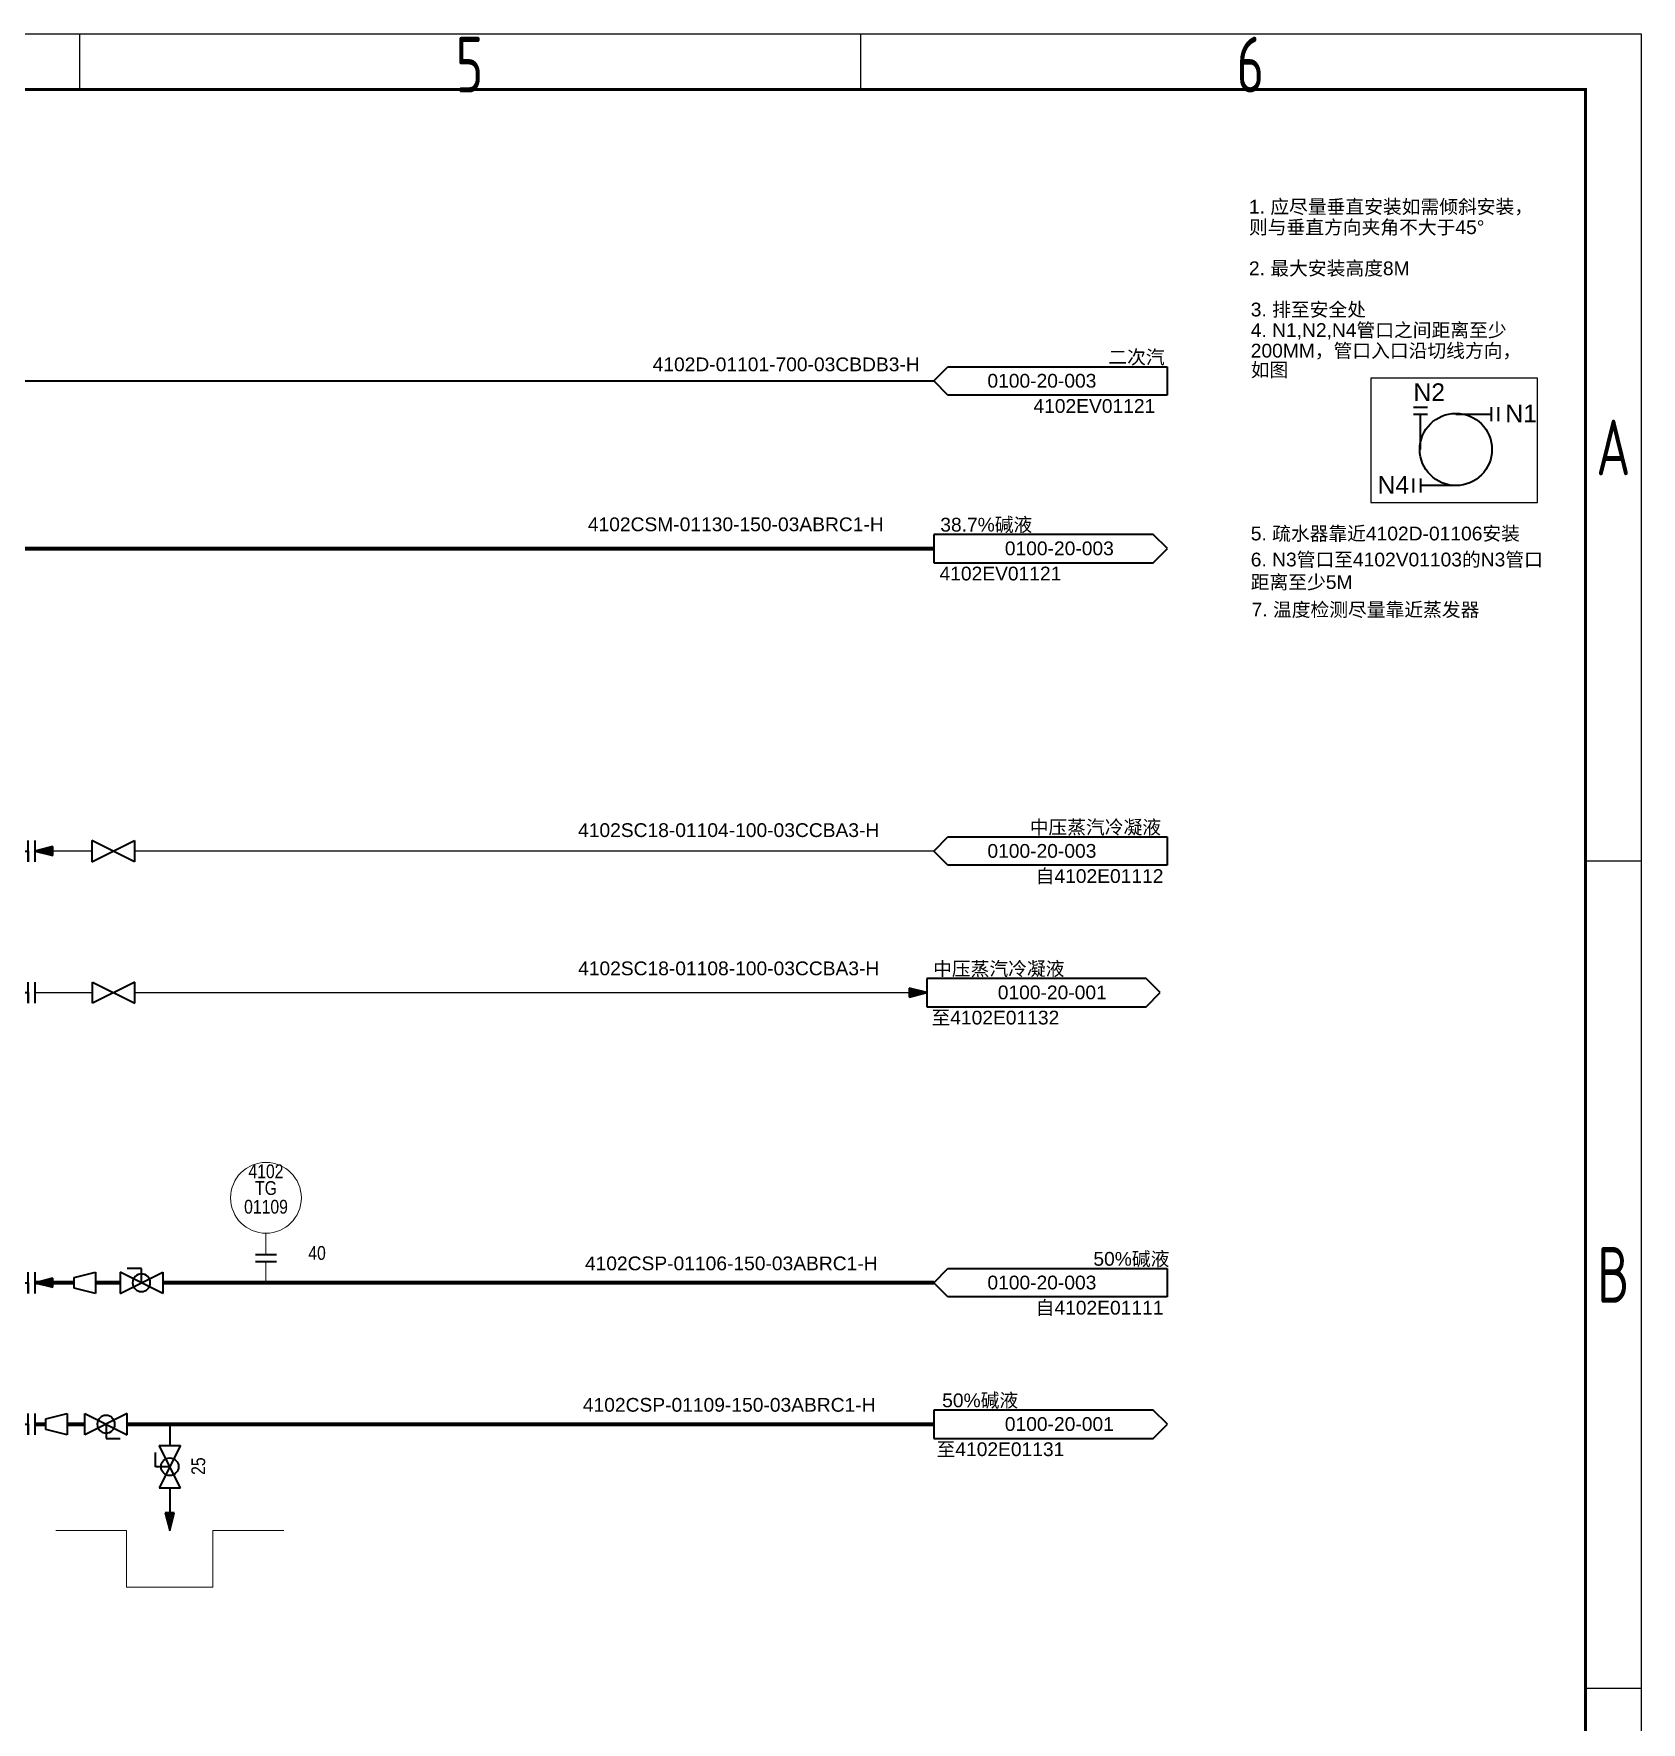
# Model space of a CAD drawing. Extents: x 757 to 8510, y -6585 to 527.
# Drawn here: x 2819.2 to 3107.8, y -580.7 to -277.6 of the extents above; entities that cross this region are included whole.
import ezdxf
from ezdxf.enums import TextEntityAlignment as Align
from ezdxf.xclip import XClip

# ---------------------------------------------------------------- set-up
doc = ezdxf.new("R2010")
doc.units = 0
doc.header["$MEASUREMENT"] = 0
doc.header["$XCLIPFRAME"] = 2
doc.layers.get('0').update_dxf_attribs({"linetype": 'CONTINUOUS'})
for name, color, linetype in [('10', 7, 'CONTINUOUS'), ('11', 7, 'CONTINUOUS'), ('12', 7, 'CONTINUOUS'), ('ConsistencyChecks', 7, 'CONTINUOUS'), ('Default', 6, 'CONTINUOUS'), ('DrawingBorder', 7, 'CONTINUOUS'), ('Notes', 7, 'CONTINUOUS'), ('PUB_TITLE', 1, 'CONTINUOUS'), ('图框', 92, 'CONTINUOUS')]:
    doc.layers.add(name, color=color, linetype=linetype)
doc.styles.add('Arial', font='arial.ttf')
doc.styles.add('Arial Narrow', font='ARIALN.TTF')
doc.styles.add('CD-Title Block', font='gbenor.shx', dxfattribs={"width": 0.8, "bigfont": 'gbcbig.shx'})
doc.styles.add('txt.shx', font='arial.ttf')

# ---------------------------------------------------------------- blocks, each defined once
blk = doc.blocks.new('DISCR FIELD MOUNTED TT')
at = {"color": 0, "linetype": 'ByBlock', "lineweight": -2}
blk.add_circle((0, 0), 6.35, dxfattribs=at)
blk = doc.blocks.new('GLOBE VALVE')
at = {"color": 0, "linetype": 'ByBlock', "lineweight": -2}
for p, q in [((-3.81, -1.905), (3.81, 1.905)), ((3.81, -1.905), (-3.81, 1.905)), ((-3.81, 1.905), (-3.81, -1.905)), ((3.81, 1.905), (3.81, -1.905))]:
    blk.add_line(p, q, dxfattribs=at)
blk = doc.blocks.new('DOUBLE FLANGE')
at = {"color": 0, "linetype": 'ByBlock', "lineweight": -2}
for p, q in [((0, -1.905), (0, 1.905)), ((1.27, -1.905), (1.27, 1.905))]:
    blk.add_line(p, q, dxfattribs=at)
blk = doc.blocks.new('BALL VALVE')
at = {"color": 0, "linetype": 'ByBlock', "lineweight": -2}
for p, q in [((-3.81, 1.905), (-3.81, -1.905)), ((3.81, -1.905), (-3.81, 1.905)), ((-3.81, -1.905), (3.81, 1.905)), ((0, 0), (0, 2.54)), ((0, 2.54), (2.54, 2.54)), ((3.81, 1.905), (3.81, -1.905))]:
    blk.add_line(p, q, dxfattribs=at)
blk.add_circle((0, 0), 1.587, dxfattribs=at)
blk = doc.blocks.new('CONCENTRIC')
at = {"color": 0, "linetype": 'ByBlock', "lineweight": -2}
for p, q in [((-1.905, -1.905), (-1.905, 1.905)), ((-1.905, 1.905), (1.905, 0.953)), ((1.905, 0.953), (1.905, -0.952)), ((1.905, -0.952), (-1.905, -1.905))]:
    blk.add_line(p, q, dxfattribs=at)
blk = doc.blocks.new('OFF-DRAWING1', base_point=(-22.23, 0))
at = {"color": 0, "linetype": 'ByBlock', "lineweight": -2}
for p, q in [((-3.81, 2.54), (-43.18, 2.54)), ((-43.18, 2.54), (-43.18, -2.54)), ((-1.27, 0), (-3.81, 2.54)), ((-3.81, -2.54), (-1.27, 0)), ((-43.18, -2.54), (-3.81, -2.54))]:
    blk.add_line(p, q, dxfattribs=at)
blk = doc.blocks.new('CHENGDA-FLANGED NOZZLE CONNECT TO TT')
at = {"color": 0, "linetype": 'ByBlock', "lineweight": -2}
for p, q in [((0, 0), (2.54, 0)), ((2.54, 0), (2.54, 1.905)), ((2.54, 1.905), (2.54, -1.905)), ((3.81, 1.905), (3.81, -1.905))]:
    blk.add_line(p, q, dxfattribs=at)
blk = doc.blocks.new('0103-20-002-EMBED 2_DWG')
at = {"layer": 'Notes', "color": 7, "linetype": 'Continuous', "lineweight": 35}
for p, q in [((30.9, 21.15), (31, 21.15)), ((31.45, 21.15), (31.45, 21.05)), ((31.5, 21.05), (31.5, 21.15)), ((30.9, 21.1), (31, 21.1)), ((30.95, 20.85), (30.95, 21.1)), ((31.2, 21.1), (31.45, 21.1)), ((30.9, 20.545), (30.9, 20.645)), ((30.95, 20.645), (30.95, 20.545)), ((31.2, 20.595), (30.95, 20.595))]:
    blk.add_line(p, q, dxfattribs=at)
blk.add_circle((31.2, 20.85), 0.255, dxfattribs=at)
at = {"layer": 'Notes', "color": 7, "style": 'Arial'}
for s, p in [('N2', (30.9, 21.317)), ('N1', (31.55, 21.167)), ('N4', (30.646, 20.662))]:
    blk.add_text(s, height=0.125, dxfattribs=at).set_placement(p, align=Align.TOP_LEFT)
blk = doc.blocks.new('A1图框_H')
at = {"layer": '图框', "linetype": 'Continuous'}
for p, q in [((-270.33, 584), (-270.33, 574)), ((-130.16, 584), (-130.16, 574)), ((10, 435.5), (0, 435.5)), ((10, 287), (0, 287))]:
    blk.add_line(p, q, dxfattribs=at)
blk.add_lwpolyline([(-831, 584), (10, 584), (10, -10), (-831, -10)], close=True, dxfattribs=at)
at = {"layer": '图框', "linetype": 'Continuous', "const_width": 0.5}
blk.add_lwpolyline([(-806, 574), (0, 574), (0, 0), (-806, 0)], close=True, dxfattribs=at)
at = {"layer": '图框', "linetype": 'Continuous', "style": 'CD-Title Block', "width": 0.8}
for s, p in [('5', (-200.33, 578.47)), ('6', (-60.16, 578.47)), ('A', (5, 509.75)), ('B', (5, 361.25))]:
    blk.add_text(s, height=10, dxfattribs=at).set_placement(p, align=Align.MIDDLE)

msp = doc.modelspace()

# ---------------------------------------------------------------- hatches: boundary and pattern name
at = {"layer": '11', "linetype": 'ByBlock'}
for points in [[(2819.49, -424.35), (2822.65, -425.13), (2822.65, -423.55)], [(2979.51, -449.75), (2976.35, -448.97), (2976.35, -450.55)], [(2819.49, -501.82), (2822.65, -502.6), (2822.65, -501.02)], [(2843.62, -546.27), (2844.4, -543.11), (2842.82, -543.11)]]:
    msp.add_hatch(color=7, dxfattribs=at).paths.add_polyline_path(points)

# ---------------------------------------------------------------- linework, layer by layer
at = {"layer": '11', "color": 56, "linetype": 'Continuous', "lineweight": 35, "true_color": 0x808000}
msp.add_line((2633.78, -339.97), (2980.78, -339.97), dxfattribs=at)
at = {"layer": '11', "color": 56, "linetype": 'Continuous', "lineweight": 70, "true_color": 0x808000}
for p, q in [((2701.38, -370.05), (2980.78, -370.05)), ((2843.62, -527.22), (2980.78, -527.22))]:
    msp.add_line(p, q, dxfattribs=at)
at = {"layer": '11', "color": 7, "linetype": 'Continuous', "lineweight": 35}
for p, q in [((2822.65, -423.55), (2819.49, -424.35)), ((2822.65, -425.13), (2822.65, -423.55)), ((2819.49, -424.35), (2822.65, -425.13)), ((2976.35, -448.97), (2976.35, -450.55)), ((2979.51, -449.75), (2976.35, -448.97)), ((2976.35, -450.55), (2979.51, -449.75)), ((2822.65, -501.02), (2819.49, -501.82)), ((2819.49, -501.82), (2822.65, -502.6)), ((2822.65, -502.6), (2822.65, -501.02)), ((2842.82, -543.11), (2843.62, -546.27)), ((2844.4, -543.11), (2842.82, -543.11)), ((2843.62, -546.27), (2844.4, -543.11))]:
    msp.add_line(p, q, dxfattribs=at)
at = {"layer": '11', "color": 7, "linetype": 'Continuous', "lineweight": 0}
for points in [[(2819.49, -424.35), (2822.65, -425.13), (2822.65, -423.55)], [(2979.51, -449.75), (2976.35, -448.97), (2976.35, -450.55)], [(2819.49, -501.82), (2822.65, -502.6), (2822.65, -501.02)], [(2843.62, -546.27), (2844.4, -543.11), (2842.82, -543.11)]]:
    msp.add_lwpolyline(points, close=True, dxfattribs=at)
at = {"layer": '11', "color": 30, "linetype": 'Continuous', "lineweight": 25, "true_color": 0xff8000}
for points in [[(2829.65, -424.35), (2819.49, -424.35)], [(2980.78, -424.35), (2837.27, -424.35)], [(2819.49, -449.75), (2829.75, -449.75)], [(2837.37, -449.75), (2979.51, -449.75)]]:
    msp.add_lwpolyline(points, dxfattribs=at)
at = {"layer": '11', "color": 56, "linetype": 'Continuous', "lineweight": 70, "true_color": 0x808000}
for points in [[(2826.47, -501.82), (2819.49, -501.82)], [(2834.73, -501.82), (2830.28, -501.82)], [(2860.89, -501.82), (2842.35, -501.82)], [(2980.78, -501.82), (2860.89, -501.82)], [(2819.49, -527.22), (2821.39, -527.22)], [(2825.2, -527.22), (2828.38, -527.22)], [(2836, -527.22), (2843.62, -527.22)]]:
    msp.add_lwpolyline(points, dxfattribs=at)
at = {"layer": '11', "color": 56, "linetype": 'Continuous', "lineweight": 35, "true_color": 0x808000}
for points in [[(2843.62, -527.22), (2843.62, -531.03)], [(2843.62, -538.65), (2843.62, -546.27)]]:
    msp.add_lwpolyline(points, dxfattribs=at)
at = {"layer": '11', "color": 7, "linetype": 'Continuous', "lineweight": 35}
for p in [(2860.89, -501.82), (2843.62, -527.22)]:
    msp.add_point(p, dxfattribs=at)
at = {"layer": '12', "color": 96, "linetype": 'Continuous', "lineweight": 18, "true_color": 0x008000}
for points in [[(2860.89, -496.74), (2860.89, -492.93)], [(2860.89, -501.82), (2860.89, -498.01)]]:
    msp.add_lwpolyline(points, dxfattribs=at)
at = {"layer": 'ConsistencyChecks', "color": 5, "linetype": 'Continuous', "lineweight": 9}
for p in [(2980.78, -370.05), (2980.78, -424.35), (2979.51, -449.75), (2843.62, -546.27)]:
    msp.add_point(p, dxfattribs=at)
at = {"layer": 'ConsistencyChecks', "color": 7, "linetype": 'Continuous', "lineweight": 9}
for p in [(2819.49, -424.35), (2829.65, -424.35), (2837.27, -424.35), (2819.49, -449.75), (2823.3, -449.75), (2837.37, -449.75), (2854.41, -449.75), (2860.89, -492.93), (2860.89, -496.74), (2860.89, -498.01), (2819.49, -501.82), (2826.47, -501.82), (2830.28, -501.82), (2834.73, -501.82), (2842.35, -501.82), (2860.89, -501.82), (2860.89, -501.82), (2860.89, -501.82), (2980.78, -501.82), (2819.49, -527.22), (2821.39, -527.22), (2825.2, -527.22), (2828.38, -527.22), (2836, -527.22), (2843.62, -527.22), (2843.62, -527.22), (2843.62, -527.22), (2843.62, -531.03), (2843.62, -538.65)]:
    msp.add_point(p, dxfattribs=at)
at = {"layer": 'Notes', "color": 7, "linetype": 'Continuous', "lineweight": 0}
for p, q in [((2835.87, -546.27), (2823.17, -546.27)), ((2835.87, -556.43), (2835.87, -546.27)), ((2851.37, -556.43), (2851.37, -546.27)), ((2851.37, -546.27), (2864.07, -546.27)), ((2851.37, -556.43), (2835.87, -556.43))]:
    msp.add_line(p, q, dxfattribs=at)
at = {"layer": 'PUB_TITLE', "color": 2}
msp.add_lwpolyline([(2266.75, -277.65), (3107.75, -277.65), (3107.75, -871.65), (2266.75, -871.65)], close=True, dxfattribs=at)

# ---------------------------------------------------------------- block references
at = {"layer": '10', "color": 16, "linetype": 'Continuous', "lineweight": 35, "true_color": 0x800000, "xscale": -1, "rotation": 180}
for p in [(2815.68, -424.35), (2815.68, -449.75), (2815.68, -501.82), (2815.68, -527.22)]:
    msp.add_blockref('CHENGDA-FLANGED NOZZLE CONNECT TO TT', p, dxfattribs=at)
at = {"layer": '11', "color": 56, "linetype": 'Continuous', "lineweight": 35, "true_color": 0x808000, "xscale": -1}
for name, p in [('OFF-DRAWING1', (3001.73, -339.97)), ('GLOBE VALVE', (2833.46, -424.35)), ('OFF-DRAWING1', (3001.73, -424.35)), ('BALL VALVE', (2838.54, -501.82)), ('OFF-DRAWING1', (3001.73, -501.82))]:
    msp.add_blockref(name, p, dxfattribs=at)
at = {"layer": '11', "color": 56, "linetype": 'Continuous', "lineweight": 35, "true_color": 0x808000}
for p in [(3001.73, -370.05), (3000.46, -449.75), (3001.73, -527.22)]:
    msp.add_blockref('OFF-DRAWING1', p, dxfattribs=at)
at = {"layer": '11', "color": 56, "linetype": 'Continuous', "lineweight": 35, "true_color": 0x808000, "xscale": -1}
for name, p, rotation in [('GLOBE VALVE', (2833.56, -449.75), 180), ('DOUBLE FLANGE', (2860.89, -498.01), 269.9999999999941), ('BALL VALVE', (2832.19, -527.22), 180)]:
    msp.add_blockref(name, p, dxfattribs=dict(at, rotation=rotation))
at = {"layer": '11', "color": 56, "linetype": 'Continuous', "lineweight": 35, "true_color": 0x808000}
for name, p, rotation in [('CONCENTRIC', (2828.38, -501.82), 180.0000000000119), ('CONCENTRIC', (2823.3, -527.22), 180.0000000000119), ('BALL VALVE', (2843.62, -534.84), 90.00000000000594)]:
    msp.add_blockref(name, p, dxfattribs=dict(at, rotation=rotation))
at = {"layer": '12', "color": 96, "linetype": 'Continuous', "lineweight": 18, "true_color": 0x008000}
msp.add_blockref('DISCR FIELD MOUNTED TT', (2860.89, -486.58), dxfattribs=at)
at = {"layer": 'DrawingBorder', "linetype": 'ByBlock'}
ref = msp.add_blockref('0103-20-002-EMBED 2_DWG', (2282, -881.85), dxfattribs=dict(at, xscale=25.4, yscale=25.4, zscale=25.4))
XClip(ref).set_block_clipping_path([(30.5998509856, 20.4758765405), (31.7766750246, 21.3538607252)])
at = {"layer": '图框', "linetype": 'Continuous'}
msp.add_blockref('A1图框_H', (3097.75, -861.65), dxfattribs=at)

# ---------------------------------------------------------------- texts
at = {"layer": '11', "color": 7, "style": 'Arial'}
msp.add_text('4102D-01101-700-03CBDB3-H', height=2.4694, dxfattribs=at).set_placement((2954.27, -335.75), align=Align.TOP_CENTER)
at = {"layer": '11', "color": 7}
for s, height, style, p in [('二次汽', 2.469, 'txt.shx', (3017.15, -335.69)), ('0100-20-003', 2.4694, 'Arial', (3000.17, -339.93)), ('4102EV01121', 2.4694, 'txt.shx', (3009.59, -344.46)), ('38.7%%%碱液', 2.469, 'txt.shx', (2990.19, -365.76)), ('0100-20-003', 2.4694, 'Arial', (3003.3, -370.01)), ('4102EV01121', 2.4694, 'txt.shx', (2992.73, -374.53)), ('中压蒸汽冷凝液', 2.469, 'txt.shx', (3009.77, -420.06)), ('0100-20-003', 2.4694, 'Arial', (3000.17, -424.31)), ('自4102E01112', 2.4694, 'txt.shx', (3010.52, -428.83)), ('中压蒸汽冷凝液', 2.469, 'txt.shx', (2992.43, -445.46)), ('0100-20-001', 2.4694, 'Arial', (3002.03, -449.71)), ('至4102E01132', 2.4694, 'txt.shx', (2991.82, -454.23)), ('40', 2.469, 'Arial Narrow', (2870.06, -496.47)), ('50%碱液', 2.469, 'txt.shx', (3016.23, -497.53)), ('0100-20-003', 2.4694, 'Arial', (3000.17, -501.78)), ('自4102E01111', 2.4694, 'txt.shx', (3010.52, -506.3)), ('50%%%碱液', 2.469, 'txt.shx', (2989.09, -522.93)), ('0100-20-001', 2.4694, 'Arial', (3003.3, -527.18)), ('至4102E01131', 2.4694, 'txt.shx', (2992.73, -531.7))]:
    msp.add_text(s, height=height, dxfattribs=dict(at, style=style)).set_placement(p, align=Align.MIDDLE_CENTER)
at = {"layer": '11', "color": 7, "style": 'Arial'}
for s, p in [('4102CSM-01130-150-03ABRC1-H', (2945.22, -366.93)), ('4102SC18-01104-100-03CCBA3-H', (2943.95, -421.82)), ('4102SC18-01108-100-03CCBA3-H', (2943.95, -446.63)), ('4102CSP-01106-150-03ABRC1-H', (2944.41, -499.58)), ('4102CSP-01109-150-03ABRC1-H', (2944.04, -524.97))]:
    msp.add_text(s, height=2.4694, dxfattribs=at).set_placement(p, align=Align.CENTER)
at = {"layer": '11', "color": 7, "style": 'Arial Narrow'}
msp.add_text('25', height=2.469, rotation=90, dxfattribs=at).set_placement((2848.74, -534.74), align=Align.MIDDLE_CENTER)
at = {"layer": '12', "color": 7, "style": 'Arial Narrow'}
for s, p in [('4102 ', (2861.28, -481.82)), ('TG ', (2861.29, -484.82)), ('01109', (2860.9, -488.18))]:
    msp.add_text(s, height=2.469, dxfattribs=at).set_placement(p, align=Align.MIDDLE_CENTER)
at = {"layer": 'Default', "color": 7, "style": 'txt.shx'}
for s, height, p in [('1. 应尽量垂直安装如需倾斜安装，', 2.4694, (3037.34, -309.92)), ('则与垂直方向夹角不大于45°', 2.4694, (3037.34, -313.61)), ('2. 最大安装高度8M', 2.4694, (3037.34, -320.98)), ('3. 排至安全处', 2.469, (3037.66, -328.38)), ('4. N1,N2,N4管口之间距离至少', 2.4694, (3037.66, -332.07)), ('200MM，管口入口沿切线方向，', 2.4694, (3037.66, -335.76)), ('如图', 2.469, (3037.66, -339.21)), ('5. 疏水器靠近4102D-01106安装', 2.4694, (3037.66, -368.58)), ('6. N3管口至4102V01103的N3管口', 2.4694, (3037.66, -373.25)), ('距离至少5M', 2.469, (3037.66, -377.3)), ('7. 温度检测尽量靠近蒸发器', 2.4694, (3037.81, -382.24))]:
    msp.add_text(s, height=height, dxfattribs=at).set_placement(p)

doc.saveas('drawing.dxf')
